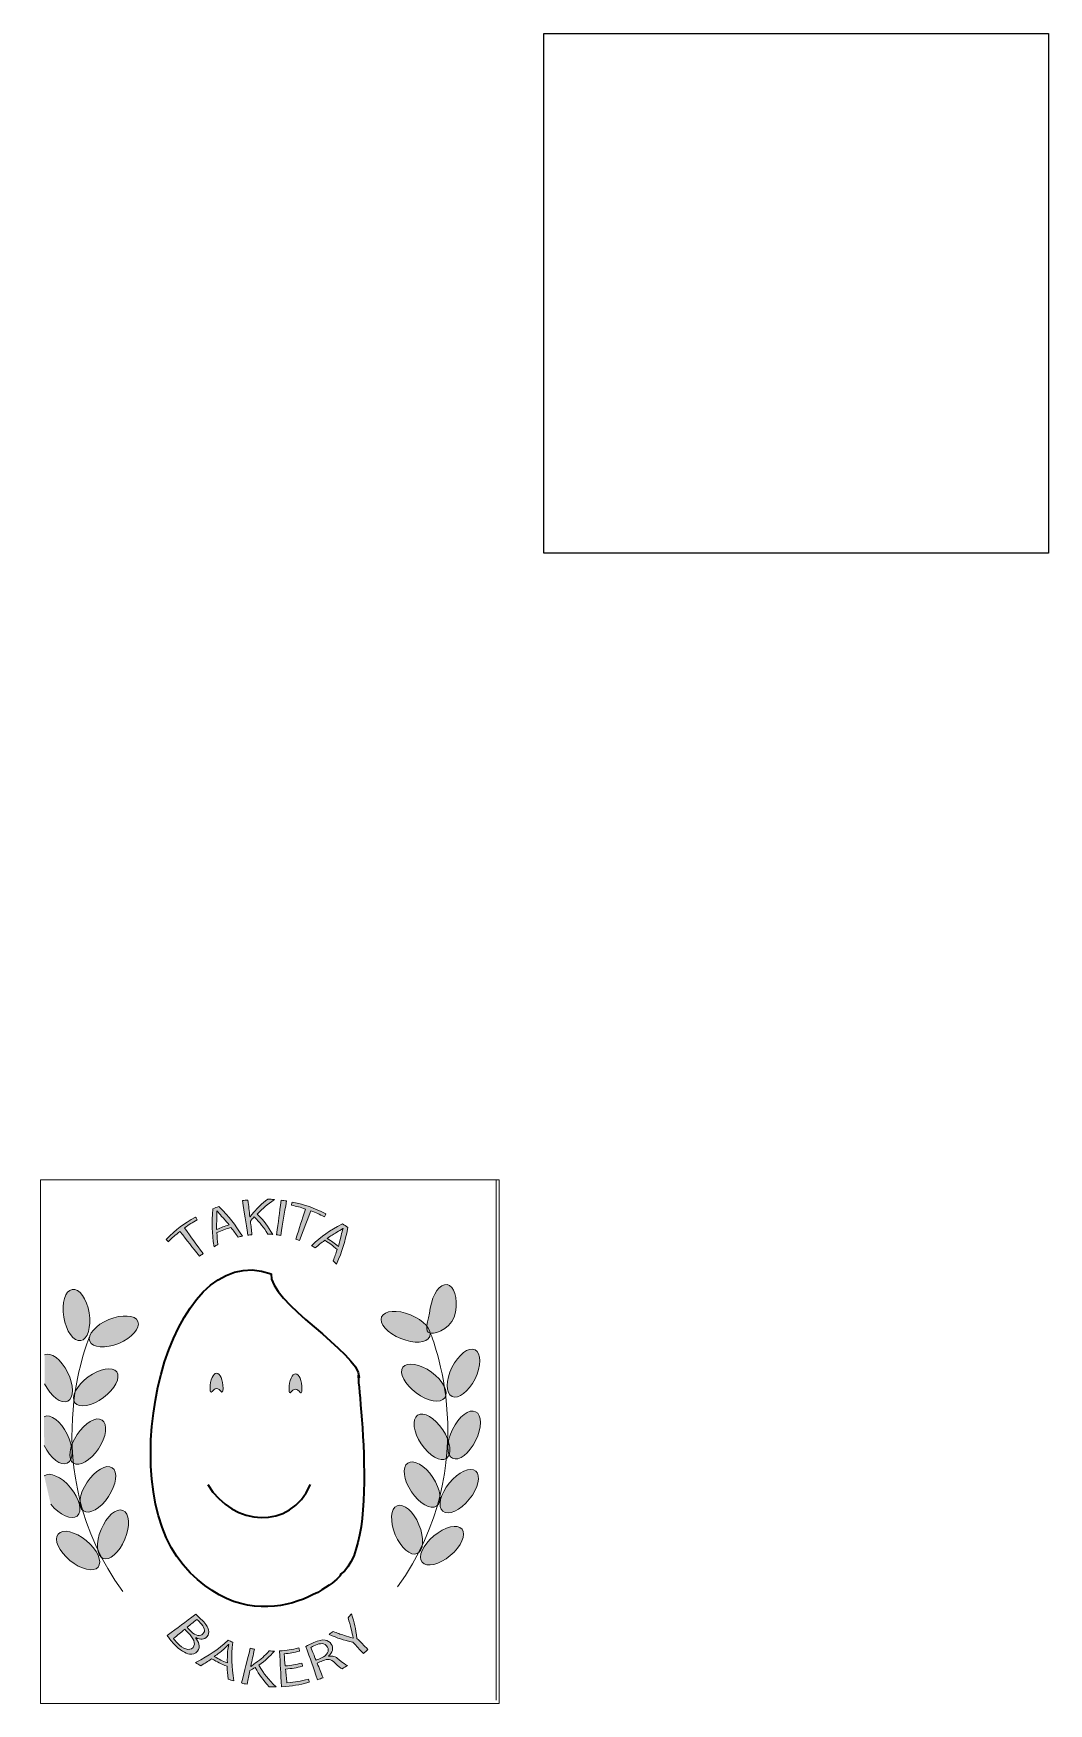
# Model space of a CAD drawing. Header units: inches. Extents: x 58 to 152, y 124 to 278.
import ezdxf

# ---------------------------------------------------------------- set-up
doc = ezdxf.new("R2010")
doc.units = ezdxf.units.IN
doc.header["$MEASUREMENT"] = 0
doc.layers.add('レイヤー 1', color=7, linetype='Continuous')
picture_1 = doc.add_image_def('image1.png', size_in_pixel=(132, 136))

# ---------------------------------------------------------------- blocks, each defined once
blk = doc.blocks.new('block 4')
at = {"layer": 'レイヤー 1', "true_color": 0x5e5038}
h = blk.add_hatch(color=59, dxfattribs=at)
h.dxf.hatch_style = 2
edge = h.paths.add_edge_path()
edge.add_spline(control_points=[(72.87, 130.26), (73.13, 129.92), (73.36, 129.41), (73.05, 129.02), (72.86, 128.78), (72.6, 128.72), (72.32, 128.75), (71.92, 128.8), (71.42, 129.09), (70.87, 129.68), (70.57, 130), (70.38, 130.27), (70.25, 130.45), (71.31, 131.24), (71.83, 131.64), (72.89, 132.43), (73.06, 132.29), (73.28, 132.07), (73.5, 131.85), (73.82, 131.5), (74, 131.25), (74.07, 130.98), (74.12, 130.76), (74.08, 130.54), (73.92, 130.35), (73.71, 130.1), (73.3, 130.05), (72.88, 130.27), (72.88, 130.26), (72.88, 130.26), (72.87, 130.26)], knot_values=[0, 0, 0, 0, 1, 1, 1, 2, 2, 2, 3, 3, 3, 4, 4, 4, 5, 5, 5, 6, 6, 6, 7, 7, 7, 8, 8, 8, 9, 9, 9, 10, 10, 10, 10], degree=3, periodic=1)
edge = h.paths.add_edge_path()
edge.add_spline(control_points=[(72.45, 130.83), (72.86, 130.41), (73.32, 130.36), (73.55, 130.62), (73.55, 130.62), (73.55, 130.62), (73.55, 130.62), (73.82, 130.91), (73.67, 131.25), (73.3, 131.64), (73.14, 131.8), (73.04, 131.9), (72.97, 131.95), (72.62, 131.66), (72.45, 131.51), (72.1, 131.22), (72.24, 131.06), (72.31, 130.98), (72.45, 130.83)], knot_values=[0, 0, 0, 0, 1, 1, 1, 2, 2, 2, 3, 3, 3, 4, 4, 4, 5, 5, 5, 6, 6, 6, 6], degree=3, periodic=1)
edge = h.paths.add_edge_path()
edge.add_spline(control_points=[(70.84, 130.18), (70.91, 130.07), (71.03, 129.93), (71.2, 129.76), (71.69, 129.24), (72.29, 128.98), (72.63, 129.36), (72.95, 129.73), (72.63, 130.24), (72.21, 130.68), (72.07, 130.82), (72.01, 130.89), (71.88, 131.04), (71.46, 130.7), (71.26, 130.52), (70.84, 130.18)], knot_values=[0, 0, 0, 0, 1, 1, 1, 2, 2, 2, 3, 3, 3, 4, 4, 4, 5, 5, 5, 5], degree=3, periodic=1)
h = blk.add_hatch(color=59, dxfattribs=at)
h.dxf.hatch_style = 2
edge = h.paths.add_edge_path()
edge.add_spline(control_points=[(87.24, 132.46), (87.54, 131.61), (87.64, 131.15), (87.75, 130.2), (88.16, 129.79), (88.36, 129.59), (88.77, 129.18), (88.6, 129.03), (88.52, 128.95), (88.35, 128.8), (87.96, 129.22), (87.77, 129.43), (87.39, 129.85), (86.45, 130.05), (86.01, 130.2), (85.19, 130.57), (85.35, 130.68), (85.42, 130.73), (85.57, 130.84), (85.97, 130.67), (86.17, 130.6), (86.6, 130.47), (86.88, 130.38), (87.13, 130.31), (87.4, 130.23), (87.4, 130.24), (87.41, 130.24), (87.41, 130.24), (87.35, 130.49), (87.29, 130.75), (87.22, 131.05), (87.13, 131.48), (87.07, 131.69), (86.93, 132.1), (87.06, 132.24), (87.12, 132.31), (87.24, 132.46)], knot_values=[0, 0, 0, 0, 1, 1, 1, 2, 2, 2, 3, 3, 3, 4, 4, 4, 5, 5, 5, 6, 6, 6, 7, 7, 7, 8, 8, 8, 9, 9, 9, 10, 10, 10, 11, 11, 11, 12, 12, 12, 12], degree=3, periodic=1)
h = blk.add_hatch(color=59, dxfattribs=at)
h.dxf.hatch_style = 2
edge = h.paths.add_edge_path()
edge.add_spline(control_points=[(76.4, 126.27), (76.18, 126.33), (76.07, 126.37), (75.86, 126.44), (75.81, 126.92), (75.79, 127.15), (75.78, 127.62), (75.19, 127.86), (74.9, 128), (74.35, 128.32), (73.96, 128.04), (73.76, 127.91), (73.34, 127.67), (73.15, 127.79), (73.05, 127.85), (72.87, 127.98), (74.21, 128.67), (74.82, 129.09), (75.88, 130.04), (76.04, 129.96), (76.12, 129.92), (76.29, 129.84), (76.16, 128.44), (76.18, 127.72), (76.4, 126.27)], knot_values=[0, 0, 0, 0, 1, 1, 1, 2, 2, 2, 3, 3, 3, 4, 4, 4, 5, 5, 5, 6, 6, 6, 7, 7, 7, 8, 8, 8, 8], degree=3, periodic=1)
edge = h.paths.add_edge_path()
edge.add_spline(control_points=[(75.8, 127.93), (75.79, 128.35), (75.8, 128.57), (75.82, 128.99), (75.84, 129.23), (75.88, 129.44), (75.92, 129.64), (75.92, 129.64), (75.91, 129.64), (75.91, 129.64), (75.77, 129.49), (75.61, 129.33), (75.45, 129.18), (75.12, 128.9), (74.94, 128.77), (74.59, 128.51), (75.06, 128.25), (75.3, 128.13), (75.8, 127.93)], knot_values=[0, 0, 0, 0, 1, 1, 1, 2, 2, 2, 3, 3, 3, 4, 4, 4, 5, 5, 5, 6, 6, 6, 6], degree=3, periodic=1)
h = blk.add_hatch(color=59, dxfattribs=at)
h.dxf.hatch_style = 2
edge = h.paths.add_edge_path()
edge.add_spline(control_points=[(85.15, 128.54), (85.49, 128.62), (85.79, 128.51), (86.08, 128.26), (86.46, 127.93), (86.72, 127.75), (86.87, 127.7), (86.68, 127.57), (86.58, 127.51), (86.38, 127.4), (86.27, 127.44), (86.02, 127.64), (85.71, 127.94), (85.36, 128.28), (85.05, 128.34), (84.58, 128.13), (84.38, 128.04), (84.28, 128), (84.08, 127.92), (84.3, 127.38), (84.41, 127.11), (84.63, 126.56), (84.43, 126.49), (84.33, 126.45), (84.13, 126.38), (83.69, 127.61), (83.47, 128.23), (83.04, 129.46), (83.24, 129.57), (83.52, 129.71), (83.78, 129.82), (84.21, 130.01), (84.52, 130.08), (84.81, 130.04), (85.04, 130.01), (85.25, 129.87), (85.39, 129.67), (85.63, 129.3), (85.49, 128.87), (85.14, 128.55), (85.15, 128.54), (85.15, 128.54), (85.15, 128.54)], knot_values=[0, 0, 0, 0, 1, 1, 1, 2, 2, 2, 3, 3, 3, 4, 4, 4, 5, 5, 5, 6, 6, 6, 7, 7, 7, 8, 8, 8, 9, 9, 9, 10, 10, 10, 11, 11, 11, 12, 12, 12, 13, 13, 13, 14, 14, 14, 14], degree=3, periodic=1)
edge = h.paths.add_edge_path()
edge.add_spline(control_points=[(84.49, 128.39), (85.03, 128.63), (85.23, 129.06), (85.03, 129.4), (84.78, 129.83), (84.33, 129.75), (83.92, 129.57), (83.72, 129.48), (83.58, 129.41), (83.5, 129.36), (83.69, 128.89), (83.79, 128.65), (83.98, 128.18), (84.19, 128.26), (84.29, 128.3), (84.49, 128.39)], knot_values=[0, 0, 0, 0, 1, 1, 1, 2, 2, 2, 3, 3, 3, 4, 4, 4, 5, 5, 5, 5], degree=3, periodic=1)
h = blk.add_hatch(color=59, dxfattribs=at)
h.dxf.hatch_style = 2
edge = h.paths.add_edge_path()
edge.add_spline(control_points=[(80.3, 125.72), (80.05, 125.72), (79.92, 125.72), (79.67, 125.73), (79.05, 126.41), (78.78, 126.77), (78.35, 127.51), (78.17, 127.4), (78.07, 127.34), (77.88, 127.23), (77.78, 126.72), (77.73, 126.47), (77.62, 125.96), (77.41, 126), (77.31, 126.03), (77.1, 126.08), (77.42, 127.36), (77.59, 128), (77.91, 129.28), (78.06, 129.25), (78.14, 129.23), (78.29, 129.2), (78.16, 128.57), (78.1, 128.25), (77.96, 127.62), (77.97, 127.62), (77.98, 127.62), (77.99, 127.61), (78.12, 127.72), (78.25, 127.82), (78.37, 127.91), (78.95, 128.32), (79.21, 128.55), (79.66, 129.04), (79.85, 129.03), (79.95, 129.02), (80.14, 129.03), (79.64, 128.46), (79.35, 128.19), (78.7, 127.71), (79.22, 126.87), (79.54, 126.47), (80.3, 125.72)], knot_values=[0, 0, 0, 0, 1, 1, 1, 2, 2, 2, 3, 3, 3, 4, 4, 4, 5, 5, 5, 6, 6, 6, 7, 7, 7, 8, 8, 8, 9, 9, 9, 10, 10, 10, 11, 11, 11, 12, 12, 12, 13, 13, 13, 14, 14, 14, 14], degree=3, periodic=1)
h = blk.add_hatch(color=59, dxfattribs=at)
h.dxf.hatch_style = 2
edge = h.paths.add_edge_path()
edge.add_spline(control_points=[(83.36, 126.15), (82.35, 125.88), (81.84, 125.8), (80.8, 125.74), (80.72, 127.06), (80.68, 127.72), (80.61, 129.04), (81.33, 129.08), (81.69, 129.14), (82.39, 129.32), (82.42, 129.2), (82.44, 129.14), (82.47, 129.02), (81.9, 128.88), (81.61, 128.83), (81.03, 128.77), (81.07, 128.32), (81.09, 128.1), (81.14, 127.65), (81.76, 127.72), (82.06, 127.77), (82.67, 127.92), (82.7, 127.8), (82.71, 127.74), (82.74, 127.63), (82.12, 127.47), (81.8, 127.42), (81.17, 127.36), (81.22, 126.85), (81.25, 126.59), (81.3, 126.08), (82.1, 126.16), (82.5, 126.23), (83.28, 126.44), (83.31, 126.33), (83.33, 126.27), (83.36, 126.15)], knot_values=[0, 0, 0, 0, 1, 1, 1, 2, 2, 2, 3, 3, 3, 4, 4, 4, 5, 5, 5, 6, 6, 6, 7, 7, 7, 8, 8, 8, 9, 9, 9, 10, 10, 10, 11, 11, 11, 12, 12, 12, 12], degree=3, periodic=1)
at = {"layer": 'レイヤー 1', "lineweight": 0}
for points, knots in [([(72.87, 130.26), (73.13, 129.92), (73.36, 129.41), (73.05, 129.02), (72.86, 128.78), (72.6, 128.72), (72.32, 128.75), (71.92, 128.8), (71.42, 129.09), (70.87, 129.68), (70.57, 130), (70.38, 130.27), (70.25, 130.45), (71.31, 131.24), (71.83, 131.64), (72.89, 132.43), (73.06, 132.29), (73.28, 132.07), (73.5, 131.85), (73.82, 131.5), (74, 131.25), (74.07, 130.98), (74.12, 130.76), (74.08, 130.54), (73.92, 130.35), (73.71, 130.1), (73.3, 130.05), (72.88, 130.27), (72.88, 130.26), (72.88, 130.26), (72.87, 130.26)], [0, 0, 0, 0, 1, 1, 1, 2, 2, 2, 3, 3, 3, 4, 4, 4, 5, 5, 5, 6, 6, 6, 7, 7, 7, 8, 8, 8, 9, 9, 9, 10, 10, 10, 10]), ([(70.84, 130.18), (70.91, 130.07), (71.03, 129.93), (71.2, 129.76), (71.69, 129.24), (72.29, 128.98), (72.63, 129.36), (72.95, 129.73), (72.63, 130.24), (72.21, 130.68), (72.07, 130.82), (72.01, 130.89), (71.88, 131.04), (71.46, 130.7), (71.26, 130.52), (70.84, 130.18)], [0, 0, 0, 0, 1, 1, 1, 2, 2, 2, 3, 3, 3, 4, 4, 4, 5, 5, 5, 5]), ([(72.45, 130.83), (72.86, 130.41), (73.32, 130.36), (73.55, 130.62), (73.55, 130.62), (73.55, 130.62), (73.55, 130.62), (73.82, 130.91), (73.67, 131.25), (73.3, 131.64), (73.14, 131.8), (73.04, 131.9), (72.97, 131.95), (72.62, 131.66), (72.45, 131.51), (72.1, 131.22), (72.24, 131.06), (72.31, 130.98), (72.45, 130.83)], [0, 0, 0, 0, 1, 1, 1, 2, 2, 2, 3, 3, 3, 4, 4, 4, 5, 5, 5, 6, 6, 6, 6]), ([(87.24, 132.46), (87.54, 131.61), (87.64, 131.15), (87.75, 130.2), (88.16, 129.79), (88.36, 129.59), (88.77, 129.18), (88.6, 129.03), (88.52, 128.95), (88.35, 128.8), (87.96, 129.22), (87.77, 129.43), (87.39, 129.85), (86.45, 130.05), (86.01, 130.2), (85.19, 130.57), (85.35, 130.68), (85.42, 130.73), (85.57, 130.84), (85.97, 130.67), (86.17, 130.6), (86.6, 130.47), (86.88, 130.38), (87.13, 130.31), (87.4, 130.23), (87.4, 130.24), (87.41, 130.24), (87.41, 130.24), (87.35, 130.49), (87.29, 130.75), (87.22, 131.05), (87.13, 131.48), (87.07, 131.69), (86.93, 132.1), (87.06, 132.24), (87.12, 132.31), (87.24, 132.46)], [0, 0, 0, 0, 1, 1, 1, 2, 2, 2, 3, 3, 3, 4, 4, 4, 5, 5, 5, 6, 6, 6, 7, 7, 7, 8, 8, 8, 9, 9, 9, 10, 10, 10, 11, 11, 11, 12, 12, 12, 12]), ([(76.4, 126.27), (76.18, 126.33), (76.07, 126.37), (75.86, 126.44), (75.81, 126.92), (75.79, 127.15), (75.78, 127.62), (75.19, 127.86), (74.9, 128), (74.35, 128.32), (73.96, 128.04), (73.76, 127.91), (73.34, 127.67), (73.15, 127.79), (73.05, 127.85), (72.87, 127.98), (74.21, 128.67), (74.82, 129.09), (75.88, 130.04), (76.04, 129.96), (76.12, 129.92), (76.29, 129.84), (76.16, 128.44), (76.18, 127.72), (76.4, 126.27)], [0, 0, 0, 0, 1, 1, 1, 2, 2, 2, 3, 3, 3, 4, 4, 4, 5, 5, 5, 6, 6, 6, 7, 7, 7, 8, 8, 8, 8]), ([(75.8, 127.93), (75.79, 128.35), (75.8, 128.57), (75.82, 128.99), (75.84, 129.23), (75.88, 129.44), (75.92, 129.64), (75.92, 129.64), (75.91, 129.64), (75.91, 129.64), (75.77, 129.49), (75.61, 129.33), (75.45, 129.18), (75.12, 128.9), (74.94, 128.77), (74.59, 128.51), (75.06, 128.25), (75.3, 128.13), (75.8, 127.93)], [0, 0, 0, 0, 1, 1, 1, 2, 2, 2, 3, 3, 3, 4, 4, 4, 5, 5, 5, 6, 6, 6, 6]), ([(85.15, 128.54), (85.49, 128.62), (85.79, 128.51), (86.08, 128.26), (86.46, 127.93), (86.72, 127.75), (86.87, 127.7), (86.68, 127.57), (86.58, 127.51), (86.38, 127.4), (86.27, 127.44), (86.02, 127.64), (85.71, 127.94), (85.36, 128.28), (85.05, 128.34), (84.58, 128.13), (84.38, 128.04), (84.28, 128), (84.08, 127.92), (84.3, 127.38), (84.41, 127.11), (84.63, 126.56), (84.43, 126.49), (84.33, 126.45), (84.13, 126.38), (83.69, 127.61), (83.47, 128.23), (83.04, 129.46), (83.24, 129.57), (83.52, 129.71), (83.78, 129.82), (84.21, 130.01), (84.52, 130.08), (84.81, 130.04), (85.04, 130.01), (85.25, 129.87), (85.39, 129.67), (85.63, 129.3), (85.49, 128.87), (85.14, 128.55), (85.15, 128.54), (85.15, 128.54), (85.15, 128.54)], [0, 0, 0, 0, 1, 1, 1, 2, 2, 2, 3, 3, 3, 4, 4, 4, 5, 5, 5, 6, 6, 6, 7, 7, 7, 8, 8, 8, 9, 9, 9, 10, 10, 10, 11, 11, 11, 12, 12, 12, 13, 13, 13, 14, 14, 14, 14]), ([(84.49, 128.39), (85.03, 128.63), (85.23, 129.06), (85.03, 129.4), (84.78, 129.83), (84.33, 129.75), (83.92, 129.57), (83.72, 129.48), (83.58, 129.41), (83.5, 129.36), (83.69, 128.89), (83.79, 128.65), (83.98, 128.18), (84.19, 128.26), (84.29, 128.3), (84.49, 128.39)], [0, 0, 0, 0, 1, 1, 1, 2, 2, 2, 3, 3, 3, 4, 4, 4, 5, 5, 5, 5]), ([(80.3, 125.72), (80.05, 125.72), (79.92, 125.72), (79.67, 125.73), (79.05, 126.41), (78.78, 126.77), (78.35, 127.51), (78.17, 127.4), (78.07, 127.34), (77.88, 127.23), (77.78, 126.72), (77.73, 126.47), (77.62, 125.96), (77.41, 126), (77.31, 126.03), (77.1, 126.08), (77.42, 127.36), (77.59, 128), (77.91, 129.28), (78.06, 129.25), (78.14, 129.23), (78.29, 129.2), (78.16, 128.57), (78.1, 128.25), (77.96, 127.62), (77.97, 127.62), (77.98, 127.62), (77.99, 127.61), (78.12, 127.72), (78.25, 127.82), (78.37, 127.91), (78.95, 128.32), (79.21, 128.55), (79.66, 129.04), (79.85, 129.03), (79.95, 129.02), (80.14, 129.03), (79.64, 128.46), (79.35, 128.19), (78.7, 127.71), (79.22, 126.87), (79.54, 126.47), (80.3, 125.72)], [0, 0, 0, 0, 1, 1, 1, 2, 2, 2, 3, 3, 3, 4, 4, 4, 5, 5, 5, 6, 6, 6, 7, 7, 7, 8, 8, 8, 9, 9, 9, 10, 10, 10, 11, 11, 11, 12, 12, 12, 13, 13, 13, 14, 14, 14, 14]), ([(83.36, 126.15), (82.35, 125.88), (81.84, 125.8), (80.8, 125.74), (80.72, 127.06), (80.68, 127.72), (80.61, 129.04), (81.33, 129.08), (81.69, 129.14), (82.39, 129.32), (82.42, 129.2), (82.44, 129.14), (82.47, 129.02), (81.9, 128.88), (81.61, 128.83), (81.03, 128.77), (81.07, 128.32), (81.09, 128.1), (81.14, 127.65), (81.76, 127.72), (82.06, 127.77), (82.67, 127.92), (82.7, 127.8), (82.71, 127.74), (82.74, 127.63), (82.12, 127.47), (81.8, 127.42), (81.17, 127.36), (81.22, 126.85), (81.25, 126.59), (81.3, 126.08), (82.1, 126.16), (82.5, 126.23), (83.28, 126.44), (83.31, 126.33), (83.33, 126.27), (83.36, 126.15)], [0, 0, 0, 0, 1, 1, 1, 2, 2, 2, 3, 3, 3, 4, 4, 4, 5, 5, 5, 6, 6, 6, 7, 7, 7, 8, 8, 8, 9, 9, 9, 10, 10, 10, 11, 11, 11, 12, 12, 12, 12])]:
    blk.add_open_spline(points, degree=3, knots=knots, dxfattribs=at)
blk = doc.blocks.new('block 3')
at = {"layer": 'レイヤー 1'}
blk.add_blockref('block 4', (0, 0), dxfattribs=at)
blk = doc.blocks.new('block 6')
at = {"layer": 'レイヤー 1', "true_color": 0x5e5038}
h = blk.add_hatch(color=59, dxfattribs=at)
h.dxf.hatch_style = 2
edge = h.paths.add_edge_path()
edge.add_spline(control_points=[(77.19, 167.32), (77.03, 167.29), (76.95, 167.27), (76.79, 167.23), (76.54, 167.59), (76.41, 167.78), (76.12, 168.13), (75.6, 167.97), (75.34, 167.88), (74.84, 167.65), (74.86, 167.2), (74.88, 166.98), (74.93, 166.54), (74.79, 166.47), (74.71, 166.43), (74.57, 166.35), (74.37, 167.71), (74.35, 168.42), (74.46, 169.85), (74.68, 169.94), (74.79, 169.98), (75.02, 170.06), (76.03, 169.04), (76.46, 168.49), (77.19, 167.32)], knot_values=[0, 0, 0, 0, 1, 1, 1, 2, 2, 2, 3, 3, 3, 4, 4, 4, 5, 5, 5, 6, 6, 6, 7, 7, 7, 8, 8, 8, 8], degree=3, periodic=1)
edge = h.paths.add_edge_path()
edge.add_spline(control_points=[(75.96, 168.37), (75.7, 168.69), (75.56, 168.84), (75.27, 169.15), (75.11, 169.33), (74.97, 169.49), (74.84, 169.65), (74.84, 169.65), (74.83, 169.65), (74.83, 169.64), (74.84, 169.44), (74.83, 169.22), (74.83, 169), (74.81, 168.58), (74.8, 168.36), (74.81, 167.94), (75.26, 168.14), (75.49, 168.23), (75.96, 168.37)], knot_values=[0, 0, 0, 0, 1, 1, 1, 2, 2, 2, 3, 3, 3, 4, 4, 4, 5, 5, 5, 6, 6, 6, 6], degree=3, periodic=1)
h = blk.add_hatch(color=59, dxfattribs=at)
h.dxf.hatch_style = 2
edge = h.paths.add_edge_path()
edge.add_spline(control_points=[(79.99, 167.49), (79.81, 167.5), (79.72, 167.51), (79.54, 167.51), (79.11, 168.18), (78.85, 168.5), (78.27, 169.1), (78.12, 168.95), (78.06, 168.87), (77.93, 168.72), (77.98, 168.22), (78.01, 167.96), (78.07, 167.46), (77.92, 167.44), (77.84, 167.43), (77.69, 167.41), (77.49, 168.69), (77.39, 169.32), (77.2, 170.6), (77.4, 170.63), (77.5, 170.64), (77.7, 170.66), (77.77, 170.04), (77.81, 169.73), (77.88, 169.1), (77.89, 169.1), (77.89, 169.1), (77.9, 169.1), (77.99, 169.24), (78.09, 169.37), (78.19, 169.48), (78.66, 170.01), (78.93, 170.27), (79.52, 170.74), (79.77, 170.73), (79.89, 170.73), (80.14, 170.71), (79.44, 170.21), (79.12, 169.94), (78.56, 169.36), (79.24, 168.65), (79.52, 168.27), (79.99, 167.49)], knot_values=[0, 0, 0, 0, 1, 1, 1, 2, 2, 2, 3, 3, 3, 4, 4, 4, 5, 5, 5, 6, 6, 6, 7, 7, 7, 8, 8, 8, 9, 9, 9, 10, 10, 10, 11, 11, 11, 12, 12, 12, 13, 13, 13, 14, 14, 14, 14], degree=3, periodic=1)
h = blk.add_hatch(color=59, dxfattribs=at)
h.dxf.hatch_style = 2
edge = h.paths.add_edge_path()
edge.add_spline(control_points=[(80.75, 170.65), (80.95, 170.62), (81.05, 170.61), (81.26, 170.57), (81.04, 169.3), (80.94, 168.66), (80.72, 167.39), (80.57, 167.42), (80.5, 167.43), (80.34, 167.45), (80.51, 168.73), (80.59, 169.37), (80.75, 170.65)], knot_values=[0, 0, 0, 0, 1, 1, 1, 2, 2, 2, 3, 3, 3, 4, 4, 4, 4], degree=3, periodic=1)
h = blk.add_hatch(color=59, dxfattribs=at)
h.dxf.hatch_style = 2
edge = h.paths.add_edge_path()
edge.add_spline(control_points=[(84.75, 169.11), (84.26, 169.36), (84.01, 169.47), (83.49, 169.66), (83.09, 168.57), (82.88, 168.02), (82.47, 166.92), (82.33, 166.98), (82.25, 167), (82.11, 167.05), (82.47, 168.16), (82.65, 168.72), (83.02, 169.83), (82.5, 170), (82.24, 170.07), (81.71, 170.18), (81.73, 170.3), (81.75, 170.35), (81.77, 170.47), (83.06, 170.2), (83.69, 169.98), (84.89, 169.38), (84.83, 169.27), (84.81, 169.22), (84.75, 169.11)], knot_values=[0, 0, 0, 0, 1, 1, 1, 2, 2, 2, 3, 3, 3, 4, 4, 4, 5, 5, 5, 6, 6, 6, 7, 7, 7, 8, 8, 8, 8], degree=3, periodic=1)
h = blk.add_hatch(color=59, dxfattribs=at)
h.dxf.hatch_style = 2
edge = h.paths.add_edge_path()
edge.add_spline(control_points=[(73.02, 168.83), (72.53, 168.56), (72.3, 168.41), (71.84, 168.08), (72.53, 167.13), (72.87, 166.66), (73.56, 165.71), (73.43, 165.61), (73.36, 165.57), (73.24, 165.47), (72.51, 166.38), (72.15, 166.84), (71.42, 167.76), (70.98, 167.41), (70.76, 167.21), (70.35, 166.8), (70.27, 166.89), (70.23, 166.93), (70.14, 167.01), (71.14, 168.01), (71.7, 168.43), (72.87, 169.09), (72.93, 168.99), (72.96, 168.94), (73.02, 168.83)], knot_values=[0, 0, 0, 0, 1, 1, 1, 2, 2, 2, 3, 3, 3, 4, 4, 4, 5, 5, 5, 6, 6, 6, 7, 7, 7, 8, 8, 8, 8], degree=3, periodic=1)
h = blk.add_hatch(color=59, dxfattribs=at)
h.dxf.hatch_style = 2
edge = h.paths.add_edge_path()
edge.add_spline(control_points=[(85.87, 164.74), (85.75, 164.86), (85.69, 164.92), (85.56, 165.04), (85.72, 165.45), (85.8, 165.67), (85.93, 166.1), (85.49, 166.47), (85.26, 166.64), (84.79, 166.94), (84.42, 166.67), (84.25, 166.54), (83.91, 166.25), (83.77, 166.33), (83.7, 166.37), (83.55, 166.44), (84.57, 167.37), (85.15, 167.78), (86.42, 168.47), (86.62, 168.33), (86.72, 168.26), (86.91, 168.11), (86.64, 166.69), (86.43, 166), (85.87, 164.74)], knot_values=[0, 0, 0, 0, 1, 1, 1, 2, 2, 2, 3, 3, 3, 4, 4, 4, 5, 5, 5, 6, 6, 6, 7, 7, 7, 8, 8, 8, 8], degree=3, periodic=1)
edge = h.paths.add_edge_path()
edge.add_spline(control_points=[(86.04, 166.38), (86.15, 166.78), (86.2, 166.98), (86.29, 167.39), (86.35, 167.63), (86.41, 167.84), (86.47, 168.03), (86.46, 168.03), (86.46, 168.03), (86.45, 168.04), (86.29, 167.92), (86.1, 167.8), (85.91, 167.69), (85.54, 167.47), (85.36, 167.36), (85.02, 167.12), (85.44, 166.85), (85.64, 166.7), (86.04, 166.38)], knot_values=[0, 0, 0, 0, 1, 1, 1, 2, 2, 2, 3, 3, 3, 4, 4, 4, 5, 5, 5, 6, 6, 6, 6], degree=3, periodic=1)
at = {"layer": 'レイヤー 1', "lineweight": 0}
for points, knots in [([(77.19, 167.32), (77.03, 167.29), (76.95, 167.27), (76.79, 167.23), (76.54, 167.59), (76.41, 167.78), (76.12, 168.13), (75.6, 167.97), (75.34, 167.88), (74.84, 167.65), (74.86, 167.2), (74.88, 166.98), (74.93, 166.54), (74.79, 166.47), (74.71, 166.43), (74.57, 166.35), (74.37, 167.71), (74.35, 168.42), (74.46, 169.85), (74.68, 169.94), (74.79, 169.98), (75.02, 170.06), (76.03, 169.04), (76.46, 168.49), (77.19, 167.32)], [0, 0, 0, 0, 1, 1, 1, 2, 2, 2, 3, 3, 3, 4, 4, 4, 5, 5, 5, 6, 6, 6, 7, 7, 7, 8, 8, 8, 8]), ([(75.96, 168.37), (75.7, 168.69), (75.56, 168.84), (75.27, 169.15), (75.11, 169.33), (74.97, 169.49), (74.84, 169.65), (74.84, 169.65), (74.83, 169.65), (74.83, 169.64), (74.84, 169.44), (74.83, 169.22), (74.83, 169), (74.81, 168.58), (74.8, 168.36), (74.81, 167.94), (75.26, 168.14), (75.49, 168.23), (75.96, 168.37)], [0, 0, 0, 0, 1, 1, 1, 2, 2, 2, 3, 3, 3, 4, 4, 4, 5, 5, 5, 6, 6, 6, 6]), ([(79.99, 167.49), (79.81, 167.5), (79.72, 167.51), (79.54, 167.51), (79.11, 168.18), (78.85, 168.5), (78.27, 169.1), (78.12, 168.95), (78.06, 168.87), (77.93, 168.72), (77.98, 168.22), (78.01, 167.96), (78.07, 167.46), (77.92, 167.44), (77.84, 167.43), (77.69, 167.41), (77.49, 168.69), (77.39, 169.32), (77.2, 170.6), (77.4, 170.63), (77.5, 170.64), (77.7, 170.66), (77.77, 170.04), (77.81, 169.73), (77.88, 169.1), (77.89, 169.1), (77.89, 169.1), (77.9, 169.1), (77.99, 169.24), (78.09, 169.37), (78.19, 169.48), (78.66, 170.01), (78.93, 170.27), (79.52, 170.74), (79.77, 170.73), (79.89, 170.73), (80.14, 170.71), (79.44, 170.21), (79.12, 169.94), (78.56, 169.36), (79.24, 168.65), (79.52, 168.27), (79.99, 167.49)], [0, 0, 0, 0, 1, 1, 1, 2, 2, 2, 3, 3, 3, 4, 4, 4, 5, 5, 5, 6, 6, 6, 7, 7, 7, 8, 8, 8, 9, 9, 9, 10, 10, 10, 11, 11, 11, 12, 12, 12, 13, 13, 13, 14, 14, 14, 14]), ([(80.75, 170.65), (80.95, 170.62), (81.05, 170.61), (81.26, 170.57), (81.04, 169.3), (80.94, 168.66), (80.72, 167.39), (80.57, 167.42), (80.5, 167.43), (80.34, 167.45), (80.51, 168.73), (80.59, 169.37), (80.75, 170.65)], [0, 0, 0, 0, 1, 1, 1, 2, 2, 2, 3, 3, 3, 4, 4, 4, 4]), ([(84.75, 169.11), (84.26, 169.36), (84.01, 169.47), (83.49, 169.66), (83.09, 168.57), (82.88, 168.02), (82.47, 166.92), (82.33, 166.98), (82.25, 167), (82.11, 167.05), (82.47, 168.16), (82.65, 168.72), (83.02, 169.83), (82.5, 170), (82.24, 170.07), (81.71, 170.18), (81.73, 170.3), (81.75, 170.35), (81.77, 170.47), (83.06, 170.2), (83.69, 169.98), (84.89, 169.38), (84.83, 169.27), (84.81, 169.22), (84.75, 169.11)], [0, 0, 0, 0, 1, 1, 1, 2, 2, 2, 3, 3, 3, 4, 4, 4, 5, 5, 5, 6, 6, 6, 7, 7, 7, 8, 8, 8, 8]), ([(73.02, 168.83), (72.53, 168.56), (72.3, 168.41), (71.84, 168.08), (72.53, 167.13), (72.87, 166.66), (73.56, 165.71), (73.43, 165.61), (73.36, 165.57), (73.24, 165.47), (72.51, 166.38), (72.15, 166.84), (71.42, 167.76), (70.98, 167.41), (70.76, 167.21), (70.35, 166.8), (70.27, 166.89), (70.23, 166.93), (70.14, 167.01), (71.14, 168.01), (71.7, 168.43), (72.87, 169.09), (72.93, 168.99), (72.96, 168.94), (73.02, 168.83)], [0, 0, 0, 0, 1, 1, 1, 2, 2, 2, 3, 3, 3, 4, 4, 4, 5, 5, 5, 6, 6, 6, 7, 7, 7, 8, 8, 8, 8]), ([(85.87, 164.74), (85.75, 164.86), (85.69, 164.92), (85.56, 165.04), (85.72, 165.45), (85.8, 165.67), (85.93, 166.1), (85.49, 166.47), (85.26, 166.64), (84.79, 166.94), (84.42, 166.67), (84.25, 166.54), (83.91, 166.25), (83.77, 166.33), (83.7, 166.37), (83.55, 166.44), (84.57, 167.37), (85.15, 167.78), (86.42, 168.47), (86.62, 168.33), (86.72, 168.26), (86.91, 168.11), (86.64, 166.69), (86.43, 166), (85.87, 164.74)], [0, 0, 0, 0, 1, 1, 1, 2, 2, 2, 3, 3, 3, 4, 4, 4, 5, 5, 5, 6, 6, 6, 7, 7, 7, 8, 8, 8, 8]), ([(86.04, 166.38), (86.15, 166.78), (86.2, 166.98), (86.29, 167.39), (86.35, 167.63), (86.41, 167.84), (86.47, 168.03), (86.46, 168.03), (86.46, 168.03), (86.45, 168.04), (86.29, 167.92), (86.1, 167.8), (85.91, 167.69), (85.54, 167.47), (85.36, 167.36), (85.02, 167.12), (85.44, 166.85), (85.64, 166.7), (86.04, 166.38)], [0, 0, 0, 0, 1, 1, 1, 2, 2, 2, 3, 3, 3, 4, 4, 4, 5, 5, 5, 6, 6, 6, 6])]:
    blk.add_open_spline(points, degree=3, knots=knots, dxfattribs=at)
blk = doc.blocks.new('block 5')
at = {"layer": 'レイヤー 1'}
blk.add_blockref('block 6', (0, 0), dxfattribs=at)
blk = doc.blocks.new('block 2')
at = {"layer": 'レイヤー 1'}
for name in ['block 5', 'block 3']:
    blk.add_blockref(name, (0, 0), dxfattribs=at)
blk = doc.blocks.new('block 7')
at = {"layer": 'レイヤー 1', "true_color": 0x5e5038}
h = blk.add_hatch(color=59, dxfattribs=at)
h.dxf.hatch_style = 2
edge = h.paths.add_edge_path()
edge.add_spline(control_points=[(75.4, 153.27), (75.4, 152.49), (75.13, 153.27), (74.81, 153.27), (74.48, 153.27), (74.21, 152.49), (74.21, 153.27), (74.21, 154.05), (74.48, 154.68), (74.81, 154.68), (75.13, 154.68), (75.4, 154.05), (75.4, 153.27)], knot_values=[0, 0, 0, 0, 1, 1, 1, 2, 2, 2, 3, 3, 3, 4, 4, 4, 4], degree=3, periodic=1)
h = blk.add_hatch(color=59, dxfattribs=at)
h.dxf.hatch_style = 2
edge = h.paths.add_edge_path()
edge.add_spline(control_points=[(81.49, 153.22), (81.48, 152.44), (81.75, 153.22), (82.08, 153.21), (82.41, 153.21), (82.66, 152.43), (82.67, 153.2), (82.69, 153.98), (82.43, 154.62), (82.1, 154.62), (81.78, 154.63), (81.5, 154), (81.49, 153.22)], knot_values=[0, 0, 0, 0, 1, 1, 1, 2, 2, 2, 3, 3, 3, 4, 4, 4, 4], degree=3, periodic=1)
at = {"layer": 'レイヤー 1', "color": 18, "lineweight": 35, "true_color": 0x320909}
blk.add_open_spline([(79.85, 163.86), (70.2, 167.26), (65.09, 144.65), (71.72, 136.98), (78.75, 128.85), (86.76, 136.09), (86.24, 136.11), (90.3, 138.9), (87.31, 156.8), (87.97, 154.29), (88, 156.56), (79.51, 161.29), (79.85, 163.86)], degree=3, knots=[0, 0, 0, 0, 1, 1, 1, 2, 2, 2, 3, 3, 3, 4, 4, 4, 4], dxfattribs=at)
at = {"layer": 'レイヤー 1', "lineweight": 0}
for points in [[(75.4, 153.27), (75.4, 152.49), (75.13, 153.27), (74.81, 153.27), (74.48, 153.27), (74.21, 152.49), (74.21, 153.27), (74.21, 154.05), (74.48, 154.68), (74.81, 154.68), (75.13, 154.68), (75.4, 154.05), (75.4, 153.27)], [(81.49, 153.22), (81.48, 152.44), (81.75, 153.22), (82.08, 153.21), (82.41, 153.21), (82.66, 152.43), (82.67, 153.2), (82.69, 153.98), (82.43, 154.62), (82.1, 154.62), (81.78, 154.63), (81.5, 154), (81.49, 153.22)]]:
    blk.add_open_spline(points, degree=3, knots=[0, 0, 0, 0, 1, 1, 1, 2, 2, 2, 3, 3, 3, 4, 4, 4, 4], dxfattribs=at)
at = {"layer": 'レイヤー 1', "color": 18, "lineweight": 35, "true_color": 0x320909}
blk.add_open_spline([(73.99, 144.39), (76.36, 140.52), (81.61, 140.14), (83.47, 144.39)], degree=3, dxfattribs=at)

msp = doc.modelspace()

# ---------------------------------------------------------------- hatches: boundary and pattern name
at = {"layer": 'レイヤー 1', "true_color": 0x5e5038}
h = msp.add_hatch(color=59, dxfattribs=at)
h.dxf.hatch_style = 2
edge = h.paths.add_edge_path()
edge.add_spline(control_points=[(61.48, 162.41), (60.83, 162.3), (60.49, 161.16), (60.7, 159.85), (60.92, 158.54), (61.62, 157.57), (62.27, 157.68), (62.91, 157.79), (63.26, 158.93), (63.05, 160.24), (62.83, 161.54), (62.13, 162.52), (61.48, 162.41)], knot_values=[0, 0, 0, 0, 1, 1, 1, 2, 2, 2, 3, 3, 3, 4, 4, 4, 4], degree=3, periodic=1)
h = msp.add_hatch(color=59, dxfattribs=at)
h.dxf.hatch_style = 2
edge = h.paths.add_edge_path()
edge.add_spline(control_points=[(96.08, 162.85), (96.73, 162.75), (97.08, 161.6), (96.86, 160.3), (96.65, 158.99), (95.18, 158.27), (94.53, 158.37), (93.89, 158.48), (94.31, 159.37), (94.52, 160.68), (94.73, 161.99), (95.43, 162.96), (96.08, 162.85)], knot_values=[0, 0, 0, 0, 1, 1, 1, 2, 2, 2, 3, 3, 3, 4, 4, 4, 4], degree=3, periodic=1)
h = msp.add_hatch(color=59, dxfattribs=at)
h.dxf.hatch_style = 2
edge = h.paths.add_edge_path()
edge.add_spline(control_points=[(90.03, 159.87), (90.28, 160.48), (91.47, 160.56), (92.7, 160.06), (93.92, 159.56), (94.71, 158.66), (94.47, 158.06), (94.22, 157.45), (93.02, 157.37), (91.8, 157.87), (90.57, 158.37), (89.78, 159.27), (90.03, 159.87)], knot_values=[0, 0, 0, 0, 1, 1, 1, 2, 2, 2, 3, 3, 3, 4, 4, 4, 4], degree=3, periodic=1)
h = msp.add_hatch(color=59, dxfattribs=at)
h.dxf.hatch_style = 2
edge = h.paths.add_edge_path()
edge.add_spline(control_points=[(67.54, 159.45), (67.29, 160.05), (66.09, 160.13), (64.87, 159.63), (63.65, 159.12), (62.86, 158.22), (63.11, 157.62), (63.36, 157.01), (64.55, 156.93), (65.78, 157.43), (67, 157.94), (67.79, 158.84), (67.54, 159.45)], knot_values=[0, 0, 0, 0, 1, 1, 1, 2, 2, 2, 3, 3, 3, 4, 4, 4, 4], degree=3, periodic=1)
h = msp.add_hatch(color=59, dxfattribs=at)
h.dxf.hatch_style = 2
edge = h.paths.add_edge_path()
edge.add_spline(control_points=[(58.94, 153.7), (59.52, 152.52), (60.48, 151.79), (61.07, 152.09), (61.65, 152.38), (61.65, 153.57), (61.06, 154.76), (60.47, 155.94), (59.52, 156.67), (58.93, 156.38)], knot_values=[0, 0, 0, 0, 0.352778, 0.352778, 0.352778, 0.705556, 0.705556, 0.705556, 1.058333, 1.058333, 1.058333, 1.058333], degree=3, periodic=0)
edge.add_line((58.93, 156.38), (58.94, 153.7))
h = msp.add_hatch(color=59, dxfattribs=at)
h.dxf.hatch_style = 2
edge = h.paths.add_edge_path()
edge.add_spline(control_points=[(92, 155.23), (92.38, 155.76), (93.56, 155.55), (94.63, 154.77), (95.7, 153.99), (96.25, 152.92), (95.86, 152.4), (95.47, 151.87), (94.29, 152.07), (93.23, 152.86), (92.16, 153.64), (91.61, 154.7), (92, 155.23)], knot_values=[0, 0, 0, 0, 1, 1, 1, 2, 2, 2, 3, 3, 3, 4, 4, 4, 4], degree=3, periodic=1)
h = msp.add_hatch(color=59, dxfattribs=at)
h.dxf.hatch_style = 2
edge = h.paths.add_edge_path()
edge.add_spline(control_points=[(96.53, 152.53), (95.94, 152.82), (95.94, 154.02), (96.52, 155.21), (97.11, 156.39), (98.06, 157.12), (98.65, 156.83), (99.23, 156.54), (99.24, 155.34), (98.65, 154.15), (98.06, 152.97), (97.11, 152.24), (96.53, 152.53)], knot_values=[0, 0, 0, 0, 1, 1, 1, 2, 2, 2, 3, 3, 3, 4, 4, 4, 4], degree=3, periodic=1)
h = msp.add_hatch(color=59, dxfattribs=at)
h.dxf.hatch_style = 2
edge = h.paths.add_edge_path()
edge.add_spline(control_points=[(65.59, 154.8), (65.2, 155.33), (64.02, 155.12), (62.95, 154.33), (61.89, 153.54), (61.34, 152.48), (61.73, 151.95), (62.12, 151.42), (63.3, 151.63), (64.36, 152.42), (65.43, 153.21), (65.97, 154.27), (65.59, 154.8)], knot_values=[0, 0, 0, 0, 1, 1, 1, 2, 2, 2, 3, 3, 3, 4, 4, 4, 4], degree=3, periodic=1)
h = msp.add_hatch(color=59, dxfattribs=at)
h.dxf.hatch_style = 2
edge = h.paths.add_edge_path()
edge.add_spline(control_points=[(96.01, 146.8), (95.47, 146.44), (94.43, 147.04), (93.69, 148.14), (92.96, 149.24), (92.81, 150.42), (93.35, 150.79), (93.9, 151.15), (94.93, 150.56), (95.67, 149.45), (96.4, 148.35), (96.56, 147.17), (96.01, 146.8)], knot_values=[0, 0, 0, 0, 1, 1, 1, 2, 2, 2, 3, 3, 3, 4, 4, 4, 4], degree=3, periodic=1)
h = msp.add_hatch(color=59, dxfattribs=at)
h.dxf.hatch_style = 2
edge = h.paths.add_edge_path()
edge.add_spline(control_points=[(98.7, 151.12), (99.29, 150.83), (99.29, 149.63), (98.7, 148.44), (98.12, 147.26), (97.17, 146.53), (96.58, 146.82), (95.99, 147.11), (95.99, 148.31), (96.57, 149.49), (97.16, 150.68), (98.11, 151.41), (98.7, 151.12)], knot_values=[0, 0, 0, 0, 1, 1, 1, 2, 2, 2, 3, 3, 3, 4, 4, 4, 4], degree=3, periodic=1)
h = msp.add_hatch(color=59, dxfattribs=at)
h.dxf.hatch_style = 2
edge = h.paths.add_edge_path()
edge.add_spline(control_points=[(58.9, 147.99), (59.49, 146.8), (60.44, 146.08), (61.03, 146.37), (61.62, 146.66), (61.61, 147.86), (61.02, 149.05), (60.44, 150.23), (59.48, 150.96), (58.89, 150.66)], knot_values=[0, 0, 0, 0, 0.352778, 0.352778, 0.352778, 0.705556, 0.705556, 0.705556, 1.058333, 1.058333, 1.058333, 1.058333], degree=3, periodic=0)
edge.add_line((58.89, 150.66), (58.9, 147.99))
h = msp.add_hatch(color=59, dxfattribs=at)
h.dxf.hatch_style = 2
edge = h.paths.add_edge_path()
edge.add_spline(control_points=[(61.6, 146.36), (62.14, 146), (63.18, 146.6), (63.91, 147.7), (64.64, 148.8), (64.79, 149.99), (64.24, 150.35), (63.7, 150.71), (62.66, 150.11), (61.93, 149.01), (61.2, 147.91), (61.05, 146.72), (61.6, 146.36)], knot_values=[0, 0, 0, 0, 1, 1, 1, 2, 2, 2, 3, 3, 3, 4, 4, 4, 4], degree=3, periodic=1)
h = msp.add_hatch(color=59, dxfattribs=at)
h.dxf.hatch_style = 2
edge = h.paths.add_edge_path()
edge.add_spline(control_points=[(95.1, 142.4), (94.55, 142.03), (93.52, 142.63), (92.78, 143.73), (92.05, 144.83), (91.89, 146.02), (92.44, 146.38), (92.98, 146.75), (94.02, 146.15), (94.76, 145.05), (95.49, 143.95), (95.64, 142.76), (95.1, 142.4)], knot_values=[0, 0, 0, 0, 1, 1, 1, 2, 2, 2, 3, 3, 3, 4, 4, 4, 4], degree=3, periodic=1)
h = msp.add_hatch(color=59, dxfattribs=at)
h.dxf.hatch_style = 2
edge = h.paths.add_edge_path()
edge.add_spline(control_points=[(59.5, 142.59), (60.34, 141.56), (61.44, 141.07), (61.94, 141.49), (62.45, 141.91), (62.18, 143.07), (61.34, 144.09), (60.49, 145.12), (59.4, 145.61), (58.9, 145.19)], knot_values=[0, 0, 0, 0, 0.352778, 0.352778, 0.352778, 0.705556, 0.705556, 0.705556, 1.058333, 1.058333, 1.058333, 1.058333], degree=3, periodic=0)
edge.add_line((58.9, 145.19), (59.5, 142.59))
h = msp.add_hatch(color=59, dxfattribs=at)
h.dxf.hatch_style = 2
edge = h.paths.add_edge_path()
edge.add_spline(control_points=[(62.52, 141.96), (63.07, 141.59), (64.1, 142.19), (64.83, 143.3), (65.57, 144.4), (65.72, 145.59), (65.17, 145.95), (64.62, 146.31), (63.59, 145.71), (62.86, 144.61), (62.12, 143.51), (61.97, 142.32), (62.52, 141.96)], knot_values=[0, 0, 0, 0, 1, 1, 1, 2, 2, 2, 3, 3, 3, 4, 4, 4, 4], degree=3, periodic=1)
h = msp.add_hatch(color=59, dxfattribs=at)
h.dxf.hatch_style = 2
edge = h.paths.add_edge_path()
edge.add_spline(control_points=[(95.68, 141.93), (95.17, 142.35), (95.44, 143.52), (96.28, 144.54), (97.12, 145.56), (98.21, 146.06), (98.71, 145.64), (99.22, 145.23), (98.95, 144.06), (98.12, 143.04), (97.28, 142.01), (96.19, 141.52), (95.68, 141.93)], knot_values=[0, 0, 0, 0, 1, 1, 1, 2, 2, 2, 3, 3, 3, 4, 4, 4, 4], degree=3, periodic=1)
h = msp.add_hatch(color=59, dxfattribs=at)
h.dxf.hatch_style = 2
edge = h.paths.add_edge_path()
edge.add_spline(control_points=[(64.32, 137.58), (64.93, 137.33), (65.83, 138.12), (66.34, 139.34), (66.85, 140.56), (66.77, 141.76), (66.16, 142.01), (65.56, 142.26), (64.66, 141.47), (64.15, 140.25), (63.64, 139.03), (63.72, 137.83), (64.32, 137.58)], knot_values=[0, 0, 0, 0, 1, 1, 1, 2, 2, 2, 3, 3, 3, 4, 4, 4, 4], degree=3, periodic=1)
h = msp.add_hatch(color=59, dxfattribs=at)
h.dxf.hatch_style = 2
edge = h.paths.add_edge_path()
edge.add_spline(control_points=[(93.31, 138.02), (92.7, 137.77), (91.8, 138.55), (91.29, 139.77), (90.78, 140.99), (90.85, 142.19), (91.46, 142.44), (92.06, 142.69), (92.97, 141.91), (93.48, 140.69), (93.99, 139.47), (93.91, 138.27), (93.31, 138.02)], knot_values=[0, 0, 0, 0, 1, 1, 1, 2, 2, 2, 3, 3, 3, 4, 4, 4, 4], degree=3, periodic=1)
h = msp.add_hatch(color=59, dxfattribs=at)
h.dxf.hatch_style = 2
edge = h.paths.add_edge_path()
edge.add_spline(control_points=[(63.87, 136.78), (64.29, 137.29), (63.8, 138.38), (62.78, 139.22), (61.76, 140.07), (60.59, 140.34), (60.18, 139.83), (59.76, 139.33), (60.25, 138.24), (61.27, 137.39), (62.29, 136.55), (63.45, 136.28), (63.87, 136.78)], knot_values=[0, 0, 0, 0, 1, 1, 1, 2, 2, 2, 3, 3, 3, 4, 4, 4, 4], degree=3, periodic=1)
h = msp.add_hatch(color=59, dxfattribs=at)
h.dxf.hatch_style = 2
edge = h.paths.add_edge_path()
edge.add_spline(control_points=[(93.76, 137.22), (93.35, 137.72), (93.83, 138.82), (94.85, 139.66), (95.87, 140.51), (97.03, 140.79), (97.45, 140.28), (97.87, 139.78), (97.38, 138.69), (96.37, 137.84), (95.35, 136.99), (94.18, 136.72), (93.76, 137.22)], knot_values=[0, 0, 0, 0, 1, 1, 1, 2, 2, 2, 3, 3, 3, 4, 4, 4, 4], degree=3, periodic=1)

# ---------------------------------------------------------------- linework, layer by layer
at = {"layer": 'レイヤー 1', "lineweight": 0}
for points in [[(58.56, 124.18), (58.56, 172.51), (100.89, 172.51), (100.89, 124.18), (58.56, 124.18)], [(58.56, 124.18), (58.56, 172.51), (100.89, 172.51), (100.89, 124.18), (58.56, 124.18)], [(58.56, 124.18), (58.56, 172.51), (100.89, 172.51), (100.89, 124.18), (58.56, 124.18)], [(58.56, 124.18), (58.56, 172.51), (100.89, 172.51), (100.89, 124.18), (58.56, 124.18)], [(100.59, 172.46), (100.59, 124.48)]]:
    msp.add_lwpolyline(points, dxfattribs=at)
for points, knots in [([(61.48, 162.41), (60.83, 162.3), (60.49, 161.16), (60.7, 159.85), (60.92, 158.54), (61.62, 157.57), (62.27, 157.68), (62.91, 157.79), (63.26, 158.93), (63.05, 160.24), (62.83, 161.54), (62.13, 162.52), (61.48, 162.41)], [0, 0, 0, 0, 1, 1, 1, 2, 2, 2, 3, 3, 3, 4, 4, 4, 4]), ([(96.08, 162.85), (96.73, 162.75), (97.08, 161.6), (96.86, 160.3), (96.65, 158.99), (95.18, 158.27), (94.53, 158.37), (93.89, 158.48), (94.31, 159.37), (94.52, 160.68), (94.73, 161.99), (95.43, 162.96), (96.08, 162.85)], [0, 0, 0, 0, 1, 1, 1, 2, 2, 2, 3, 3, 3, 4, 4, 4, 4]), ([(90.03, 159.87), (90.28, 160.48), (91.47, 160.56), (92.7, 160.06), (93.92, 159.56), (94.71, 158.66), (94.47, 158.06), (94.22, 157.45), (93.02, 157.37), (91.8, 157.87), (90.57, 158.37), (89.78, 159.27), (90.03, 159.87)], [0, 0, 0, 0, 1, 1, 1, 2, 2, 2, 3, 3, 3, 4, 4, 4, 4]), ([(67.54, 159.45), (67.29, 160.05), (66.09, 160.13), (64.87, 159.63), (63.65, 159.12), (62.86, 158.22), (63.11, 157.62), (63.36, 157.01), (64.55, 156.93), (65.78, 157.43), (67, 157.94), (67.79, 158.84), (67.54, 159.45)], [0, 0, 0, 0, 1, 1, 1, 2, 2, 2, 3, 3, 3, 4, 4, 4, 4]), ([(58.94, 153.7), (59.52, 152.52), (60.48, 151.79), (61.07, 152.09), (61.65, 152.38), (61.65, 153.57), (61.06, 154.76), (60.47, 155.94), (59.52, 156.67), (58.93, 156.38)], [0, 0, 0, 0, 1, 1, 1, 2, 2, 2, 3, 3, 3, 3]), ([(92, 155.23), (92.38, 155.76), (93.56, 155.55), (94.63, 154.77), (95.7, 153.99), (96.25, 152.92), (95.86, 152.4), (95.47, 151.87), (94.29, 152.07), (93.23, 152.86), (92.16, 153.64), (91.61, 154.7), (92, 155.23)], [0, 0, 0, 0, 1, 1, 1, 2, 2, 2, 3, 3, 3, 4, 4, 4, 4]), ([(96.53, 152.53), (95.94, 152.82), (95.94, 154.02), (96.52, 155.21), (97.11, 156.39), (98.06, 157.12), (98.65, 156.83), (99.23, 156.54), (99.24, 155.34), (98.65, 154.15), (98.06, 152.97), (97.11, 152.24), (96.53, 152.53)], [0, 0, 0, 0, 1, 1, 1, 2, 2, 2, 3, 3, 3, 4, 4, 4, 4]), ([(65.59, 154.8), (65.2, 155.33), (64.02, 155.12), (62.95, 154.33), (61.89, 153.54), (61.34, 152.48), (61.73, 151.95), (62.12, 151.42), (63.3, 151.63), (64.36, 152.42), (65.43, 153.21), (65.97, 154.27), (65.59, 154.8)], [0, 0, 0, 0, 1, 1, 1, 2, 2, 2, 3, 3, 3, 4, 4, 4, 4]), ([(96.01, 146.8), (95.47, 146.44), (94.43, 147.04), (93.69, 148.14), (92.96, 149.24), (92.81, 150.42), (93.35, 150.79), (93.9, 151.15), (94.93, 150.56), (95.67, 149.45), (96.4, 148.35), (96.56, 147.17), (96.01, 146.8)], [0, 0, 0, 0, 1, 1, 1, 2, 2, 2, 3, 3, 3, 4, 4, 4, 4]), ([(98.7, 151.12), (99.29, 150.83), (99.29, 149.63), (98.7, 148.44), (98.12, 147.26), (97.17, 146.53), (96.58, 146.82), (95.99, 147.11), (95.99, 148.31), (96.57, 149.49), (97.16, 150.68), (98.11, 151.41), (98.7, 151.12)], [0, 0, 0, 0, 1, 1, 1, 2, 2, 2, 3, 3, 3, 4, 4, 4, 4]), ([(58.9, 147.99), (59.49, 146.8), (60.44, 146.08), (61.03, 146.37), (61.62, 146.66), (61.61, 147.86), (61.02, 149.05), (60.44, 150.23), (59.48, 150.96), (58.89, 150.66)], [0, 0, 0, 0, 1, 1, 1, 2, 2, 2, 3, 3, 3, 3]), ([(61.6, 146.36), (62.14, 146), (63.18, 146.6), (63.91, 147.7), (64.64, 148.8), (64.79, 149.99), (64.24, 150.35), (63.7, 150.71), (62.66, 150.11), (61.93, 149.01), (61.2, 147.91), (61.05, 146.72), (61.6, 146.36)], [0, 0, 0, 0, 1, 1, 1, 2, 2, 2, 3, 3, 3, 4, 4, 4, 4]), ([(95.1, 142.4), (94.55, 142.03), (93.52, 142.63), (92.78, 143.73), (92.05, 144.83), (91.89, 146.02), (92.44, 146.38), (92.98, 146.75), (94.02, 146.15), (94.76, 145.05), (95.49, 143.95), (95.64, 142.76), (95.1, 142.4)], [0, 0, 0, 0, 1, 1, 1, 2, 2, 2, 3, 3, 3, 4, 4, 4, 4]), ([(59.5, 142.59), (60.34, 141.56), (61.44, 141.07), (61.94, 141.49), (62.45, 141.91), (62.18, 143.07), (61.34, 144.09), (60.49, 145.12), (59.4, 145.61), (58.9, 145.19)], [0, 0, 0, 0, 1, 1, 1, 2, 2, 2, 3, 3, 3, 3]), ([(62.52, 141.96), (63.07, 141.59), (64.1, 142.19), (64.83, 143.3), (65.57, 144.4), (65.72, 145.59), (65.17, 145.95), (64.62, 146.31), (63.59, 145.71), (62.86, 144.61), (62.12, 143.51), (61.97, 142.32), (62.52, 141.96)], [0, 0, 0, 0, 1, 1, 1, 2, 2, 2, 3, 3, 3, 4, 4, 4, 4]), ([(95.68, 141.93), (95.17, 142.35), (95.44, 143.52), (96.28, 144.54), (97.12, 145.56), (98.21, 146.06), (98.71, 145.64), (99.22, 145.23), (98.95, 144.06), (98.12, 143.04), (97.28, 142.01), (96.19, 141.52), (95.68, 141.93)], [0, 0, 0, 0, 1, 1, 1, 2, 2, 2, 3, 3, 3, 4, 4, 4, 4]), ([(64.32, 137.58), (64.93, 137.33), (65.83, 138.12), (66.34, 139.34), (66.85, 140.56), (66.77, 141.76), (66.16, 142.01), (65.56, 142.26), (64.66, 141.47), (64.15, 140.25), (63.64, 139.03), (63.72, 137.83), (64.32, 137.58)], [0, 0, 0, 0, 1, 1, 1, 2, 2, 2, 3, 3, 3, 4, 4, 4, 4]), ([(93.31, 138.02), (92.7, 137.77), (91.8, 138.55), (91.29, 139.77), (90.78, 140.99), (90.85, 142.19), (91.46, 142.44), (92.06, 142.69), (92.97, 141.91), (93.48, 140.69), (93.99, 139.47), (93.91, 138.27), (93.31, 138.02)], [0, 0, 0, 0, 1, 1, 1, 2, 2, 2, 3, 3, 3, 4, 4, 4, 4]), ([(63.87, 136.78), (64.29, 137.29), (63.8, 138.38), (62.78, 139.22), (61.76, 140.07), (60.59, 140.34), (60.18, 139.83), (59.76, 139.33), (60.25, 138.24), (61.27, 137.39), (62.29, 136.55), (63.45, 136.28), (63.87, 136.78)], [0, 0, 0, 0, 1, 1, 1, 2, 2, 2, 3, 3, 3, 4, 4, 4, 4]), ([(93.76, 137.22), (93.35, 137.72), (93.83, 138.82), (94.85, 139.66), (95.87, 140.51), (97.03, 140.79), (97.45, 140.28), (97.87, 139.78), (97.38, 138.69), (96.37, 137.84), (95.35, 136.99), (94.18, 136.72), (93.76, 137.22)], [0, 0, 0, 0, 1, 1, 1, 2, 2, 2, 3, 3, 3, 4, 4, 4, 4])]:
    msp.add_open_spline(points, degree=3, knots=knots, dxfattribs=at)
at = {"layer": 'レイヤー 1', "color": 18, "lineweight": 18, "true_color": 0x320909}
msp.add_open_spline([(63.04, 157.93), (63.04, 157.93), (57.91, 145.89), (66.15, 134.51)], degree=3, dxfattribs=at)
at = {"layer": 'レイヤー 1', "color": 250, "lineweight": 18, "true_color": 0x231815}
msp.add_open_spline([(94.53, 158.37), (94.53, 158.37), (99.7, 146.35), (91.49, 134.94)], degree=3, dxfattribs=at)

# ---------------------------------------------------------------- block references
at = {"layer": 'レイヤー 1'}
for name in ['block 2', 'block 7']:
    msp.add_blockref(name, (0, 0), dxfattribs=at)

# ---------------------------------------------------------------- pictures from other files: only their frames are drawn
image = msp.add_image(picture_1, insert=(105, 230.36), size_in_units=(46.57, 47.98), dxfattribs=at)

doc.saveas('drawing.dxf')
